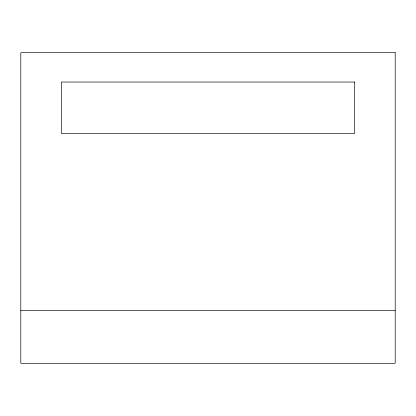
<?xml version="1.0" encoding="UTF-8"?>
<svg xmlns="http://www.w3.org/2000/svg" width="416" height="416" viewBox="0 0 416 416"><rect width="100%" height="100%" fill="white"/><g stroke="black" fill="none" stroke-linecap="round" stroke-linejoin="round"><path stroke-width="0.62" d="M20.8 310.674L395.2 310.674M395.2 52.702L20.8 52.702L20.8 363.298L395.2 363.298L395.2 52.702M354.682 82.04L61.318 82.04L61.318 133.375L354.682 133.375L354.682 82.04"/></g></svg>
